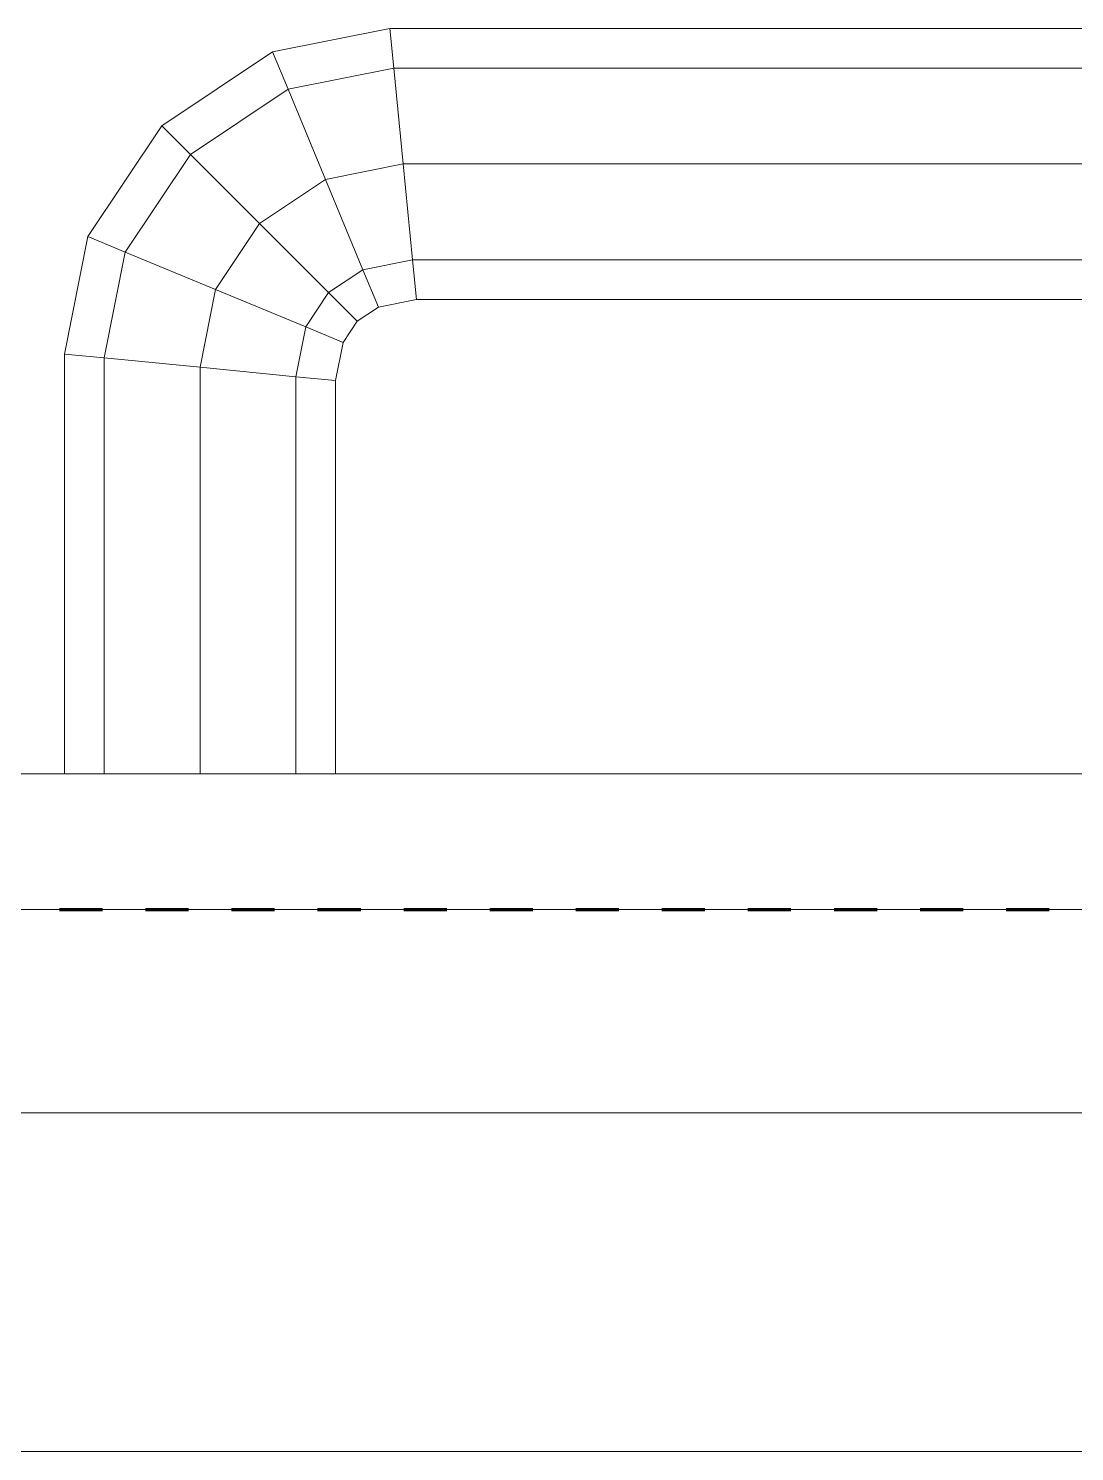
# Model space of a CAD drawing. Header units: millimetres. Extents: x -5300 to 98858, y -5196 to 93886.
# Drawn here: x 24129.7 to 24206.9, y 43125 to 43230 of the extents above; entities that cross this region are included whole.
import ezdxf

# ---------------------------------------------------------------- set-up
doc = ezdxf.new("R2010")
doc.units = ezdxf.units.MM
doc.linetypes.add('Штрих', pattern=[6.35, 3.175, -3.175])
doc.linetypes.add('Штрих_2_', pattern=[6.35, 3.175, -3.175])
for name, color, linetype, lineweight, true_color in [('_Разделитель помещений_', 4, 'Штрих', 70, 0x00ffff), ('Двери', 7, 'Continuous', 18, 0x7f7f7f), ('Стены', 7, 'Continuous', 18, 0x7f7f7f)]:
    doc.layers.add(name, color=color, linetype=linetype, lineweight=lineweight, true_color=true_color)

# ---------------------------------------------------------------- blocks, each defined once
blk = doc.blocks.new('СТВ_Перегородка_Кирпич 47552 - СТВ_Перегородка_Кирпич 2-242169-Подвал')
at = {"layer": 'Стены', "color": 254, "true_color": 0xd4d4d4}
blk.add_line((15750, 43150), (33250, 43150), dxfattribs=at)
blk = doc.blocks.new('СТВ_Перегородка_Кирпич 47552 - СТВ_Перегородка_Кирпич-242162-Подвал')
at = {"layer": 'Стены', "color": 254, "true_color": 0xd4d4d4}
for p, q in [((15750, 43165), (33250, 43165)), ((15750, 43165), (33250, 43165)), ((21765, 43165), (27235, 43165)), ((23590.37, 43165), (25290.37, 43165)), ((25290.37, 43165), (23590.37, 43165)), ((25290.37, 43165), (23590.37, 43165)), ((23590.37, 43165), (25290.37, 43165)), ((15750, 43150), (33250, 43150)), ((33250, 43150), (15750, 43150)), ((21750, 43150), (27250, 43150)), ((27250, 43150), (21750, 43150)), ((27250, 43150), (21750, 43150)), ((21765, 43150), (27235, 43150)), ((23590.37, 43150), (25290.37, 43150)), ((25290.37, 43150), (23590.37, 43150)), ((25290.37, 43150), (23590.37, 43150)), ((23590.37, 43150), (25290.37, 43150)), ((23590.37, 43150), (25290.37, 43150)), ((25290.37, 43150), (23590.37, 43150)), ((23590.37, 43150), (25290.37, 43150)), ((25290.37, 43150), (23590.37, 43150))]:
    blk.add_line(p, q, dxfattribs=at)
blk = doc.blocks.new('СТВ_Перегородка_Кирпич 47552 - СТВ_Перегородка_Кирпич 47552-242166-Подвал')
for name in ['СТВ_Перегородка_Кирпич 47552 - СТВ_Перегородка_Кирпич-242162-Подвал', 'СТВ_Перегородка_Кирпич 47552 - СТВ_Перегородка_Кирпич 2-242169-Подвал']:
    blk.add_blockref(name, (0, 0))
blk = doc.blocks.new('Д-29 - Д-29-242171-Подвал')
at = {"layer": 'Двери', "color": 254, "true_color": 0xd4d4d4}
for p, q in [((24147.72, 43228.28), (24156.38, 43230)), ((24156.38, 43230), (24147.72, 43228.28)), ((24156.67, 43227.07), (24156.38, 43230)), ((24156.38, 43230), (24238.35, 43230)), ((24156.38, 43230), (24156.67, 43227.07)), ((24238.35, 43230), (24156.38, 43230)), ((24156.38, 43230), (24156.67, 43227.07)), ((24156.67, 43227.07), (24156.38, 43230)), ((24139.55, 43222.82), (24147.72, 43228.28)), ((24147.72, 43228.28), (24139.55, 43222.82)), ((24148.87, 43225.52), (24147.72, 43228.28)), ((24147.72, 43228.28), (24148.87, 43225.52)), ((24147.72, 43228.28), (24148.87, 43225.52)), ((24148.87, 43225.52), (24147.72, 43228.28)), ((24156.67, 43227.07), (24148.87, 43225.52)), ((24148.87, 43225.52), (24156.67, 43227.07)), ((24148.87, 43225.52), (24156.67, 43227.07)), ((24156.67, 43227.07), (24148.87, 43225.52)), ((24238.06, 43227.07), (24156.67, 43227.07)), ((24157.37, 43220), (24156.67, 43227.07)), ((24156.67, 43227.07), (24238.06, 43227.07)), ((24156.67, 43227.07), (24238.06, 43227.07)), ((24156.67, 43227.07), (24157.37, 43220)), ((24238.06, 43227.07), (24156.67, 43227.07)), ((24156.67, 43227.07), (24157.37, 43220)), ((24157.37, 43220), (24156.67, 43227.07)), ((24148.87, 43225.52), (24141.66, 43220.7)), ((24141.66, 43220.7), (24148.87, 43225.52)), ((24141.66, 43220.7), (24148.87, 43225.52)), ((24148.87, 43225.52), (24141.66, 43220.7)), ((24151.63, 43218.86), (24148.87, 43225.52)), ((24148.87, 43225.52), (24151.63, 43218.86)), ((24148.87, 43225.52), (24151.63, 43218.86)), ((24151.63, 43218.86), (24148.87, 43225.52)), ((24134.09, 43214.64), (24139.55, 43222.82)), ((24139.55, 43222.82), (24134.09, 43214.64)), ((24141.66, 43220.7), (24139.55, 43222.82)), ((24139.55, 43222.82), (24141.66, 43220.7)), ((24139.55, 43222.82), (24141.66, 43220.7)), ((24141.66, 43220.7), (24139.55, 43222.82)), ((24141.66, 43220.7), (24136.85, 43213.5)), ((24136.85, 43213.5), (24141.66, 43220.7)), ((24136.85, 43213.5), (24141.66, 43220.7)), ((24141.66, 43220.7), (24136.85, 43213.5)), ((24146.76, 43215.61), (24141.66, 43220.7)), ((24141.66, 43220.7), (24146.76, 43215.61)), ((24141.66, 43220.7), (24146.76, 43215.61)), ((24146.76, 43215.61), (24141.66, 43220.7)), ((24157.37, 43220), (24151.63, 43218.86)), ((24151.63, 43218.86), (24157.37, 43220)), ((24151.63, 43218.86), (24157.37, 43220)), ((24157.37, 43220), (24151.63, 43218.86)), ((24237.37, 43220), (24157.37, 43220)), ((24158.06, 43212.93), (24157.37, 43220)), ((24157.37, 43220), (24237.37, 43220)), ((24157.37, 43220), (24237.37, 43220)), ((24157.37, 43220), (24158.06, 43212.93)), ((24237.37, 43220), (24157.37, 43220)), ((24157.37, 43220), (24158.06, 43212.93)), ((24158.06, 43212.93), (24157.37, 43220)), ((24151.63, 43218.86), (24146.76, 43215.61)), ((24146.76, 43215.61), (24151.63, 43218.86)), ((24146.76, 43215.61), (24151.63, 43218.86)), ((24151.63, 43218.86), (24146.76, 43215.61)), ((24154.39, 43212.2), (24151.63, 43218.86)), ((24151.63, 43218.86), (24154.39, 43212.2)), ((24151.63, 43218.86), (24154.39, 43212.2)), ((24154.39, 43212.2), (24151.63, 43218.86)), ((24146.76, 43215.61), (24143.51, 43210.74)), ((24143.51, 43210.74), (24146.76, 43215.61)), ((24143.51, 43210.74), (24146.76, 43215.61)), ((24146.76, 43215.61), (24143.51, 43210.74)), ((24151.86, 43210.51), (24146.76, 43215.61)), ((24146.76, 43215.61), (24151.86, 43210.51)), ((24146.76, 43215.61), (24151.86, 43210.51)), ((24151.86, 43210.51), (24146.76, 43215.61)), ((24132.37, 43205.98), (24134.09, 43214.64)), ((24134.09, 43214.64), (24132.37, 43205.98)), ((24136.85, 43213.5), (24134.09, 43214.64)), ((24134.09, 43214.64), (24136.85, 43213.5)), ((24134.09, 43214.64), (24136.85, 43213.5)), ((24136.85, 43213.5), (24134.09, 43214.64)), ((24136.85, 43213.5), (24135.3, 43205.7)), ((24135.3, 43205.7), (24136.85, 43213.5)), ((24135.3, 43205.7), (24136.85, 43213.5)), ((24136.85, 43213.5), (24135.3, 43205.7)), ((24143.51, 43210.74), (24136.85, 43213.5)), ((24136.85, 43213.5), (24143.51, 43210.74)), ((24136.85, 43213.5), (24143.51, 43210.74)), ((24143.51, 43210.74), (24136.85, 43213.5)), ((24158.06, 43212.93), (24154.39, 43212.2)), ((24154.39, 43212.2), (24158.06, 43212.93)), ((24154.39, 43212.2), (24158.06, 43212.93)), ((24158.06, 43212.93), (24154.39, 43212.2)), ((24236.67, 43212.93), (24158.06, 43212.93)), ((24158.35, 43210), (24158.06, 43212.93)), ((24158.06, 43212.93), (24236.67, 43212.93)), ((24158.06, 43212.93), (24236.67, 43212.93)), ((24236.67, 43212.93), (24158.06, 43212.93)), ((24158.06, 43212.93), (24158.35, 43210)), ((24158.06, 43212.93), (24158.35, 43210)), ((24158.35, 43210), (24158.06, 43212.93)), ((24154.39, 43212.2), (24151.86, 43210.51)), ((24151.86, 43210.51), (24154.39, 43212.2)), ((24151.86, 43210.51), (24154.39, 43212.2)), ((24154.39, 43212.2), (24151.86, 43210.51)), ((24155.53, 43209.44), (24154.39, 43212.2)), ((24154.39, 43212.2), (24155.53, 43209.44)), ((24154.39, 43212.2), (24155.53, 43209.44)), ((24155.53, 43209.44), (24154.39, 43212.2)), ((24143.51, 43210.74), (24142.37, 43205)), ((24142.37, 43205), (24143.51, 43210.74)), ((24142.37, 43205), (24143.51, 43210.74)), ((24143.51, 43210.74), (24142.37, 43205)), ((24150.17, 43207.98), (24143.51, 43210.74)), ((24143.51, 43210.74), (24150.17, 43207.98)), ((24143.51, 43210.74), (24150.17, 43207.98)), ((24150.17, 43207.98), (24143.51, 43210.74)), ((24151.86, 43210.51), (24150.17, 43207.98)), ((24150.17, 43207.98), (24151.86, 43210.51)), ((24150.17, 43207.98), (24151.86, 43210.51)), ((24151.86, 43210.51), (24150.17, 43207.98)), ((24153.97, 43208.4), (24151.86, 43210.51)), ((24151.86, 43210.51), (24153.97, 43208.4)), ((24151.86, 43210.51), (24153.97, 43208.4)), ((24153.97, 43208.4), (24151.86, 43210.51)), ((24158.35, 43210), (24155.53, 43209.44)), ((24155.53, 43209.44), (24158.35, 43210)), ((24236.38, 43210), (24158.35, 43210)), ((24158.35, 43210), (24236.38, 43210)), ((24155.53, 43209.44), (24153.97, 43208.4)), ((24153.97, 43208.4), (24155.53, 43209.44)), ((24150.17, 43207.98), (24149.44, 43204.3)), ((24149.44, 43204.3), (24150.17, 43207.98)), ((24149.44, 43204.3), (24150.17, 43207.98)), ((24150.17, 43207.98), (24149.44, 43204.3)), ((24152.93, 43206.84), (24150.17, 43207.98)), ((24150.17, 43207.98), (24152.93, 43206.84)), ((24150.17, 43207.98), (24152.93, 43206.84)), ((24152.93, 43206.84), (24150.17, 43207.98)), ((24153.97, 43208.4), (24152.93, 43206.84)), ((24152.93, 43206.84), (24153.97, 43208.4)), ((24152.93, 43206.84), (24152.37, 43204.02)), ((24152.37, 43204.02), (24152.93, 43206.84)), ((24135.3, 43205.7), (24132.37, 43205.98)), ((24132.37, 43205.98), (24135.3, 43205.7)), ((24132.37, 43175), (24132.37, 43205.98)), ((24132.37, 43205.98), (24135.3, 43205.7)), ((24135.3, 43205.7), (24132.37, 43205.98)), ((24132.37, 43205.98), (24132.37, 43175)), ((24142.37, 43205), (24135.3, 43205.7)), ((24135.3, 43205.7), (24135.3, 43175)), ((24135.3, 43205.7), (24142.37, 43205)), ((24135.3, 43175), (24135.3, 43205.7)), ((24135.3, 43175), (24135.3, 43205.7)), ((24135.3, 43205.7), (24142.37, 43205)), ((24142.37, 43205), (24135.3, 43205.7)), ((24135.3, 43205.7), (24135.3, 43175)), ((24149.44, 43204.3), (24142.37, 43205)), ((24142.37, 43205), (24142.37, 43175)), ((24142.37, 43205), (24149.44, 43204.3)), ((24142.37, 43175), (24142.37, 43205)), ((24149.44, 43204.3), (24142.37, 43205)), ((24142.37, 43205), (24142.37, 43175)), ((24142.37, 43175), (24142.37, 43205)), ((24142.37, 43205), (24149.44, 43204.3)), ((24152.37, 43204.02), (24149.44, 43204.3)), ((24149.44, 43204.3), (24149.44, 43175)), ((24149.44, 43204.3), (24152.37, 43204.02)), ((24149.44, 43175), (24149.44, 43204.3)), ((24152.37, 43204.02), (24149.44, 43204.3)), ((24149.44, 43204.3), (24149.44, 43175)), ((24149.44, 43175), (24149.44, 43204.3)), ((24149.44, 43204.3), (24152.37, 43204.02)), ((24152.37, 43204.02), (24152.37, 43175)), ((24152.37, 43175), (24152.37, 43204.02)), ((23580.37, 43175), (25300.37, 43175)), ((25300.37, 43175), (23580.37, 43175)), ((25200.37, 43175), (23680.37, 43175)), ((23680.37, 43175), (25200.37, 43175)), ((24135.3, 43175), (24132.37, 43175)), ((24132.37, 43175), (24135.3, 43175)), ((24135.3, 43175), (24132.37, 43175)), ((24132.37, 43175), (24135.3, 43175)), ((24142.37, 43175), (24135.3, 43175)), ((24135.3, 43175), (24142.37, 43175)), ((24142.37, 43175), (24135.3, 43175)), ((24135.3, 43175), (24142.37, 43175)), ((24142.37, 43175), (24149.44, 43175)), ((24149.44, 43175), (24142.37, 43175)), ((24149.44, 43175), (24142.37, 43175)), ((24142.37, 43175), (24149.44, 43175)), ((24149.44, 43175), (24152.37, 43175)), ((24152.37, 43175), (24149.44, 43175)), ((24152.37, 43175), (24149.44, 43175)), ((24149.44, 43175), (24152.37, 43175)), ((25300.37, 43165), (23580.37, 43165)), ((23580.37, 43165), (25300.37, 43165)), ((23590.37, 43165), (25290.37, 43165)), ((25290.37, 43165), (23590.37, 43165)), ((25202.37, 43165), (23678.37, 43165)), ((23678.37, 43165), (25202.37, 43165)), ((23678.37, 43165), (24302.37, 43165)), ((23678.37, 43165), (24302.37, 43165)), ((24302.37, 43165), (23678.37, 43165)), ((24302.37, 43165), (23678.37, 43165)), ((25200.37, 43165), (23680.37, 43165)), ((23680.37, 43165), (25200.37, 43165)), ((25202.37, 43125), (23678.37, 43125)), ((23678.37, 43125), (25202.37, 43125)), ((24302.37, 43125), (23678.37, 43125)), ((23678.37, 43125), (24302.37, 43125)), ((24302.37, 43125), (23678.37, 43125)), ((23678.37, 43125), (24302.37, 43125)), ((25190.37, 43125), (23690.37, 43125)), ((23690.37, 43125), (25190.37, 43125))]:
    blk.add_line(p, q, dxfattribs=at)
blk = doc.blocks.new('Д-29 - Д-29-242175-Подвал')
blk.add_blockref('Д-29 - Д-29-242171-Подвал', (0, 0))

msp = doc.modelspace()

# ---------------------------------------------------------------- linework, layer by layer
at = {"layer": '_Разделитель помещений_', "color": 131, "linetype": 'Штрих_2_', "true_color": 0xaaffff}
msp.add_line((15750, 43165), (57830, 43165), dxfattribs=at)

# ---------------------------------------------------------------- block references
at = {"layer": 'Двери', "color": 254, "true_color": 0xd4d4d4}
msp.add_blockref('Д-29 - Д-29-242175-Подвал', (0, 0), dxfattribs=at)
at = {"layer": 'Стены', "color": 254, "true_color": 0xd4d4d4}
msp.add_blockref('СТВ_Перегородка_Кирпич 47552 - СТВ_Перегородка_Кирпич 47552-242166-Подвал', (0, 0), dxfattribs=at)

doc.saveas('drawing.dxf')
